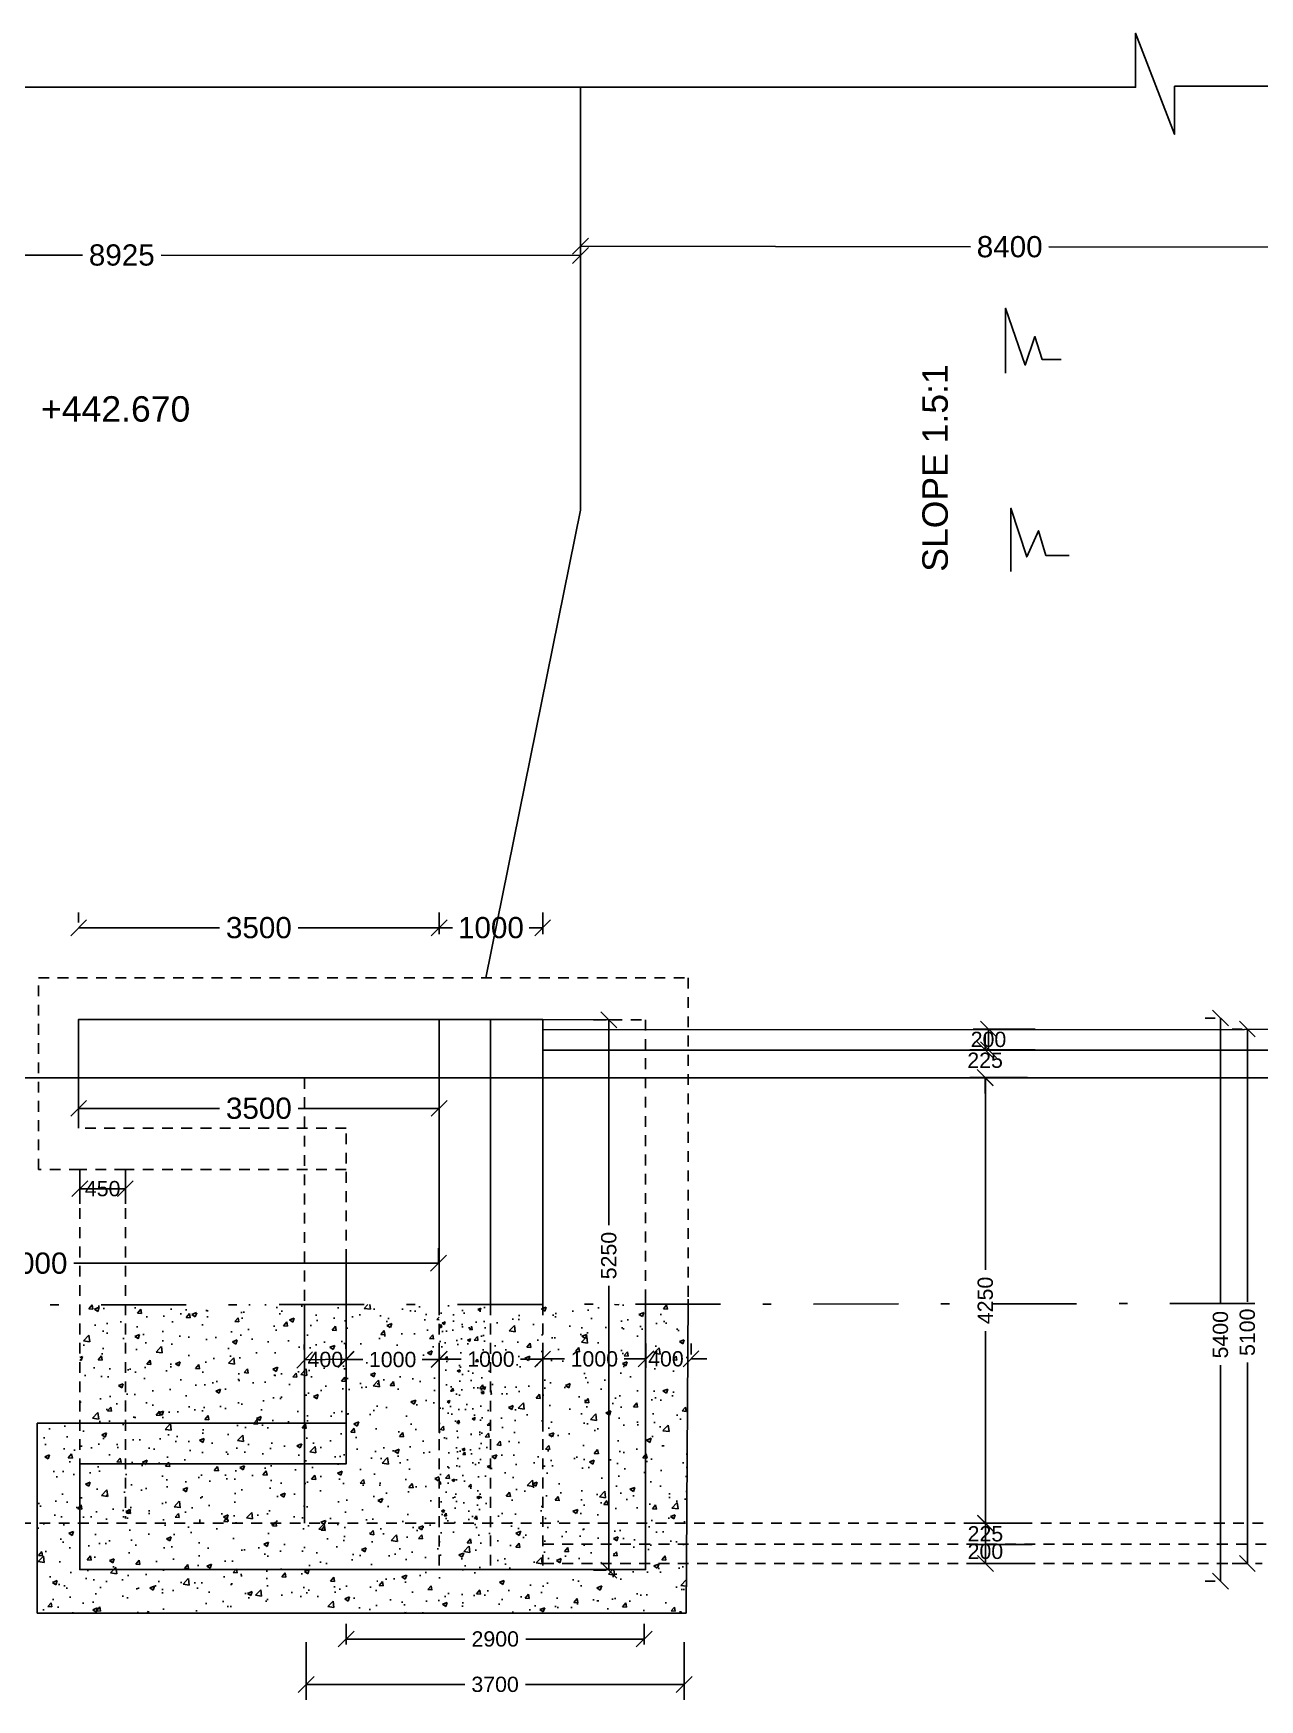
# Model space of a CAD drawing. Header units: inches. Extents: x 214 to 450, y 289 to 479.
# Drawn here: x 228.59 to 243.05, y 310.43 to 330.07 of the extents above; entities that cross this region are included whole.
import ezdxf

# ---------------------------------------------------------------- set-up
doc = ezdxf.new("R2010")
doc.units = ezdxf.units.IN
doc.header["$MEASUREMENT"] = 0
doc.linetypes.add('DASHDOT', pattern=[1, 0.5, -0.25, 0, -0.25])
doc.linetypes.add('HIDDEN', pattern=[9.525, 6.35, -3.175])
for name, color, linetype in [('DIMENSION', 255, 'Continuous'), ('DRAWING', 2, 'Continuous'), ('HATCH', 7, 'Continuous'), ('TEXT', 255, 'Continuous')]:
    doc.layers.add(name, color=color, linetype=linetype)
doc.styles.get("Standard").update_dxf_attribs({"font": 'arial.ttf'})
doc.dimstyles.get("Standard").update_dxf_attribs({"dimtxt": 0.18, "dimasz": 0.1875, "dimexe": 0.18, "dimexo": 0.0625, "dimgap": 0.09, "dimtad": 0, "dimtih": 1, "dimtoh": 1, "dimdec": 4, "dimzin": 0, "dimdsep": 46, "dimtxsty": 'Standard', "dimcen": 0.09, "dimadec": 0, "dimazin": 0, "dimtfac": 1, "dimtdec": 4, "dimtofl": 0, "dimtmove": 0, "dimatfit": 3, "dimfxl": 1, "dimtolj": 1, "dimtzin": 0, "dimarcsym": 0})
pattern_1 = [(50, (0, 0), (0.57380815, -0.0502017), [0.06, -0.66]), (355, (0, 0), (-0.1110011, 0.6017537), [0.048, -0.528]), (100.4514, (0.0478, -0.0042), (0.4628075, 0.5515516), [0.05099215, -0.5609137]), (46.1842, (0, 0.16), (0.8537928, -0.1324152), [0.09, -0.99]), (96.6356, (0.07115, 0.149), (0.7477302, 0.7792943), [0.0764882, -0.8413704]), (351.1842, (0, 0.16), (0.7477296, 0.7792949), [0.072, -0.792]), (21, (0.08, 0.12), (0.47752564, -0.3220951), [0.06, -0.66]), (326, (0.08, 0.12), (0.1946523, 0.58012), [0.048, -0.528]), (71.4514, (0.1198, 0.09316), (0.6721781, 0.2580244), [0.05099215, -0.5609137]), (37.5, (0, 0), (0.00972788, 0.26631508), [0, -0.5216, 0, -0.536, 0, -0.53]), (7.5, (0, 0), (0.21045563, 0.31552937), [0, -0.3056, 0, -0.5096, 0, -0.202]), (327.5, (-0.1784, 0), (0.42705795, -0.0180439), [0, -0.2, 0, -0.624, 0, -0.828]), (317.5, (-0.2584, 0), (0.46654894, 0.080084), [0, -0.26, 0, -0.4144, 0, -0.588])]

# ---------------------------------------------------------------- blocks, each defined once
blk = doc.blocks.new('_Oblique')
at = {"color": 0, "linetype": 'ByBlock', "lineweight": -2}
blk.add_line((-0.5, -0.5), (0.5, 0.5), dxfattribs=at)
blk = doc.blocks.new('*D42')
at = {"layer": 'Defpoints', "color": 0, "ltscale": 0.02, "transparency": 16777216}
for p in [(242.902, 318.338), (242.902, 312.038), (242.902, 312.038)]:
    blk.add_point(p, dxfattribs=at)
at = {"layer": 'DIMENSION', "color": 0, "lineweight": -2, "ltscale": 0.02, "transparency": 16777216}
for p, q in [((242.839, 318.338), (242.722, 318.338)), ((242.902, 318.338), (242.902, 315.123)), ((242.902, 312.038), (242.902, 314.406)), ((242.839, 312.038), (242.722, 312.038))]:
    blk.add_line(p, q, dxfattribs=at)
at = {"layer": 'DIMENSION', "color": 0, "lineweight": -2, "ltscale": 0.02, "transparency": 16777216, "xscale": 0.1875, "yscale": 0.1875, "zscale": 0.1875}
for p, rotation in [((242.902, 318.338), 90), ((242.902, 312.038), 270)]:
    blk.add_blockref('_Oblique', p, dxfattribs=dict(at, rotation=rotation))
at = {"layer": 'DIMENSION', "color": 0, "ltscale": 0.02, "transparency": 16777216, "insert": (242.902, 314.764), "char_height": 0.18, "attachment_point": 5, "rotation": 90}
blk.add_mtext('\\A1;5100', dxfattribs=at)
blk = doc.blocks.new('*D43')
at = {"layer": 'Defpoints', "color": 0, "ltscale": 0.02, "transparency": 16777216}
for p in [(242.585, 318.468), (242.585, 318.468), (242.585, 311.83)]:
    blk.add_point(p, dxfattribs=at)
at = {"layer": 'DIMENSION', "color": 0, "lineweight": -2, "ltscale": 0.02, "transparency": 16777216}
for p, q in [((242.523, 318.468), (242.405, 318.468)), ((242.585, 318.468), (242.585, 315.094)), ((242.585, 311.83), (242.585, 314.377)), ((242.523, 311.83), (242.405, 311.83))]:
    blk.add_line(p, q, dxfattribs=at)
at = {"layer": 'DIMENSION', "color": 0, "lineweight": -2, "ltscale": 0.02, "transparency": 16777216, "xscale": 0.1875, "yscale": 0.1875, "zscale": 0.1875}
for p, rotation in [((242.585, 318.468), 90), ((242.585, 311.83), 270)]:
    blk.add_blockref('_Oblique', p, dxfattribs=dict(at, rotation=rotation))
at = {"layer": 'DIMENSION', "color": 0, "ltscale": 0.02, "transparency": 16777216, "insert": (242.585, 314.735), "char_height": 0.18, "attachment_point": 5, "rotation": 90}
blk.add_mtext('\\A1;5400', dxfattribs=at)
blk = doc.blocks.new('*D44')
at = {"layer": 'Defpoints', "color": 0, "ltscale": 0.02, "transparency": 16777216}
for p in [(240.463, 318.338), (239.85, 318.092), (240.463, 318.092)]:
    blk.add_point(p, dxfattribs=at)
at = {"layer": 'DIMENSION', "color": 0, "lineweight": -2, "ltscale": 0.02, "transparency": 16777216}
for p, q in [((240.4, 318.338), (239.67, 318.338)), ((239.85, 318.338), (239.85, 318.092)), ((240.4, 318.092), (239.67, 318.092))]:
    blk.add_line(p, q, dxfattribs=at)
at = {"layer": 'DIMENSION', "color": 0, "lineweight": -2, "ltscale": 0.02, "transparency": 16777216, "xscale": 0.1875, "yscale": 0.1875, "zscale": 0.1875}
for p, rotation in [((239.85, 318.338), 90), ((239.85, 318.092), 270)]:
    blk.add_blockref('_Oblique', p, dxfattribs=dict(at, rotation=rotation))
at = {"layer": 'DIMENSION', "color": 0, "ltscale": 0.02, "transparency": 16777216, "insert": (239.85, 318.215), "char_height": 0.18, "attachment_point": 5}
blk.add_mtext('\\A1;200', dxfattribs=at)
blk = doc.blocks.new('*D45')
at = {"layer": 'Defpoints', "color": 0, "ltscale": 0.02, "transparency": 16777216}
for p in [(240.373, 318.092), (239.81, 317.767), (240.373, 317.767)]:
    blk.add_point(p, dxfattribs=at)
at = {"layer": 'DIMENSION', "color": 0, "lineweight": -2, "ltscale": 0.02, "transparency": 16777216}
for p, q in [((239.81, 318.092), (239.81, 318.279)), ((240.311, 318.092), (239.63, 318.092)), ((240.311, 317.767), (239.63, 317.767)), ((239.81, 317.767), (239.81, 317.579))]:
    blk.add_line(p, q, dxfattribs=at)
at = {"layer": 'DIMENSION', "color": 0, "lineweight": -2, "ltscale": 0.02, "transparency": 16777216, "xscale": 0.1875, "yscale": 0.1875, "zscale": 0.1875}
for p, rotation in [((239.81, 318.092), 270), ((239.81, 317.767), 90)]:
    blk.add_blockref('_Oblique', p, dxfattribs=dict(at, rotation=rotation))
at = {"layer": 'DIMENSION', "color": 0, "ltscale": 0.02, "transparency": 16777216, "insert": (239.81, 317.969), "char_height": 0.18, "attachment_point": 5}
blk.add_mtext('\\A1;225', dxfattribs=at)
blk = doc.blocks.new('*D46')
at = {"layer": 'Defpoints', "color": 0, "ltscale": 0.02, "transparency": 16777216}
for p in [(239.813, 317.764), (239.813, 312.514), (239.813, 312.514)]:
    blk.add_point(p, dxfattribs=at)
at = {"layer": 'DIMENSION', "color": 0, "lineweight": -2, "ltscale": 0.02, "transparency": 16777216}
for p, q in [((239.813, 317.764), (239.813, 315.501)), ((239.875, 317.764), (239.993, 317.764)), ((239.813, 312.514), (239.813, 314.777)), ((239.875, 312.514), (239.993, 312.514))]:
    blk.add_line(p, q, dxfattribs=at)
at = {"layer": 'DIMENSION', "color": 0, "lineweight": -2, "ltscale": 0.02, "transparency": 16777216, "xscale": 0.1875, "yscale": 0.1875, "zscale": 0.1875}
for p, rotation in [((239.813, 317.764), 90), ((239.813, 312.514), 270)]:
    blk.add_blockref('_Oblique', p, dxfattribs=dict(at, rotation=rotation))
at = {"layer": 'DIMENSION', "color": 0, "ltscale": 0.02, "transparency": 16777216, "insert": (239.813, 315.139), "char_height": 0.18, "attachment_point": 5, "rotation": 90}
blk.add_mtext('\\A1;4250', dxfattribs=at)
blk = doc.blocks.new('*D47')
at = {"layer": 'Defpoints', "color": 0, "ltscale": 0.02, "transparency": 16777216}
for p in [(235.792, 311.148), (232.278, 311.022), (235.792, 311.022)]:
    blk.add_point(p, dxfattribs=at)
at = {"layer": 'DIMENSION', "color": 0, "lineweight": -2, "ltscale": 0.02, "transparency": 16777216}
for p, q in [((232.278, 311.084), (232.278, 311.328)), ((235.792, 311.084), (235.792, 311.328)), ((232.278, 311.148), (233.675, 311.148)), ((235.792, 311.148), (234.395, 311.148))]:
    blk.add_line(p, q, dxfattribs=at)
at = {"layer": 'DIMENSION', "color": 0, "lineweight": -2, "ltscale": 0.02, "transparency": 16777216, "xscale": 0.1875, "yscale": 0.1875, "zscale": 0.1875, "rotation": 180}
blk.add_blockref('_Oblique', (232.278, 311.148), dxfattribs=at)
at = {"layer": 'DIMENSION', "color": 0, "lineweight": -2, "ltscale": 0.02, "transparency": 16777216, "xscale": 0.1875, "yscale": 0.1875, "zscale": 0.1875}
blk.add_blockref('_Oblique', (235.792, 311.148), dxfattribs=at)
at = {"layer": 'DIMENSION', "color": 0, "ltscale": 0.02, "transparency": 16777216, "insert": (234.035, 311.148), "char_height": 0.18, "attachment_point": 5}
blk.add_mtext('\\A1;2900', dxfattribs=at)
blk = doc.blocks.new('*D48')
at = {"layer": 'Defpoints', "color": 0, "ltscale": 0.02, "transparency": 16777216}
for p in [(231.805, 311.173), (236.261, 311.173), (236.261, 310.613)]:
    blk.add_point(p, dxfattribs=at)
at = {"layer": 'DIMENSION', "color": 0, "lineweight": -2, "ltscale": 0.02, "transparency": 16777216}
for p, q in [((231.805, 311.11), (231.805, 310.433)), ((236.261, 311.11), (236.261, 310.433)), ((231.805, 310.613), (233.675, 310.613)), ((236.261, 310.613), (234.392, 310.613))]:
    blk.add_line(p, q, dxfattribs=at)
at = {"layer": 'DIMENSION', "color": 0, "lineweight": -2, "ltscale": 0.02, "transparency": 16777216, "xscale": 0.1875, "yscale": 0.1875, "zscale": 0.1875, "rotation": 180}
blk.add_blockref('_Oblique', (231.805, 310.613), dxfattribs=at)
at = {"layer": 'DIMENSION', "color": 0, "lineweight": -2, "ltscale": 0.02, "transparency": 16777216, "xscale": 0.1875, "yscale": 0.1875, "zscale": 0.1875}
blk.add_blockref('_Oblique', (236.261, 310.613), dxfattribs=at)
at = {"layer": 'DIMENSION', "color": 0, "ltscale": 0.02, "transparency": 16777216, "insert": (234.033, 310.613), "char_height": 0.18, "attachment_point": 5}
blk.add_mtext('\\A1;3700', dxfattribs=at)
blk = doc.blocks.new('*D55')
at = {"layer": 'Defpoints', "color": 0, "ltscale": 0.02, "transparency": 16777216}
for p in [(223.234, 315.507), (233.365, 315.577), (233.365, 315.507)]:
    blk.add_point(p, dxfattribs=at)
at = {"layer": 'DIMENSION', "color": 0, "lineweight": -2, "ltscale": 0.02, "transparency": 16777216}
for p, q in [((223.234, 315.57), (223.234, 315.757)), ((233.365, 315.57), (233.365, 315.757)), ((223.234, 315.577), (224.027, 315.577)), ((233.365, 315.577), (229.066, 315.577))]:
    blk.add_line(p, q, dxfattribs=at)
at = {"layer": 'DIMENSION', "color": 0, "lineweight": -2, "ltscale": 0.02, "transparency": 16777216, "xscale": 0.1875, "yscale": 0.1875, "zscale": 0.1875, "rotation": 180}
blk.add_blockref('_Oblique', (223.234, 315.577), dxfattribs=at)
at = {"layer": 'DIMENSION', "color": 0, "lineweight": -2, "ltscale": 0.02, "transparency": 16777216, "xscale": 0.1875, "yscale": 0.1875, "zscale": 0.1875}
blk.add_blockref('_Oblique', (233.365, 315.577), dxfattribs=at)
at = {"layer": 'DIMENSION', "color": 0, "ltscale": 0.02, "transparency": 16777216, "insert": (226.546, 315.577), "char_height": 0.25, "attachment_point": 5}
blk.add_mtext('\\A1;STRAIGHT APPROACH 15000', dxfattribs=at)
blk = doc.blocks.new('*D56')
at = {"layer": 'Defpoints', "color": 0, "ltscale": 0.02, "transparency": 16777216}
for p in [(229.123, 319.532), (233.373, 319.532), (233.373, 319.532)]:
    blk.add_point(p, dxfattribs=at)
at = {"layer": 'DIMENSION', "color": 0, "lineweight": -2, "ltscale": 0.02, "transparency": 16777216}
for p, q in [((229.123, 319.594), (229.123, 319.712)), ((233.373, 319.594), (233.373, 319.712)), ((229.123, 319.532), (230.785, 319.532)), ((233.373, 319.532), (231.711, 319.532))]:
    blk.add_line(p, q, dxfattribs=at)
at = {"layer": 'DIMENSION', "color": 0, "lineweight": -2, "ltscale": 0.02, "transparency": 16777216, "xscale": 0.1875, "yscale": 0.1875, "zscale": 0.1875, "rotation": 180}
blk.add_blockref('_Oblique', (229.123, 319.532), dxfattribs=at)
at = {"layer": 'DIMENSION', "color": 0, "lineweight": -2, "ltscale": 0.02, "transparency": 16777216, "xscale": 0.1875, "yscale": 0.1875, "zscale": 0.1875}
blk.add_blockref('_Oblique', (233.373, 319.532), dxfattribs=at)
at = {"layer": 'DIMENSION', "color": 0, "ltscale": 0.02, "transparency": 16777216, "insert": (231.248, 319.532), "char_height": 0.25, "attachment_point": 5}
blk.add_mtext('\\A1;3500', dxfattribs=at)
blk = doc.blocks.new('*D57')
at = {"layer": 'Defpoints', "color": 0, "ltscale": 0.02, "transparency": 16777216}
for p in [(233.373, 319.393), (234.594, 319.532), (234.594, 319.393)]:
    blk.add_point(p, dxfattribs=at)
at = {"layer": 'DIMENSION', "color": 0, "lineweight": -2, "ltscale": 0.02, "transparency": 16777216}
for p, q in [((233.373, 319.456), (233.373, 319.712)), ((234.594, 319.456), (234.594, 319.712)), ((233.373, 319.532), (233.532, 319.532)), ((234.594, 319.532), (234.435, 319.532))]:
    blk.add_line(p, q, dxfattribs=at)
at = {"layer": 'DIMENSION', "color": 0, "lineweight": -2, "ltscale": 0.02, "transparency": 16777216, "xscale": 0.1875, "yscale": 0.1875, "zscale": 0.1875, "rotation": 180}
blk.add_blockref('_Oblique', (233.373, 319.532), dxfattribs=at)
at = {"layer": 'DIMENSION', "color": 0, "lineweight": -2, "ltscale": 0.02, "transparency": 16777216, "xscale": 0.1875, "yscale": 0.1875, "zscale": 0.1875}
blk.add_blockref('_Oblique', (234.594, 319.532), dxfattribs=at)
at = {"layer": 'DIMENSION', "color": 0, "ltscale": 0.02, "transparency": 16777216, "insert": (233.984, 319.532), "char_height": 0.25, "attachment_point": 5}
blk.add_mtext('\\A1;1000', dxfattribs=at)
blk = doc.blocks.new('*D58')
at = {"layer": 'Defpoints', "color": 0, "ltscale": 0.02, "transparency": 16777216}
for p in [(229.123, 317.403), (233.373, 317.403), (233.373, 317.403)]:
    blk.add_point(p, dxfattribs=at)
at = {"layer": 'DIMENSION', "color": 0, "lineweight": -2, "ltscale": 0.02, "transparency": 16777216}
for p, q in [((229.123, 317.466), (229.123, 317.583)), ((229.123, 317.403), (230.785, 317.403)), ((233.373, 317.403), (231.711, 317.403)), ((233.373, 317.466), (233.373, 317.583))]:
    blk.add_line(p, q, dxfattribs=at)
at = {"layer": 'DIMENSION', "color": 0, "lineweight": -2, "ltscale": 0.02, "transparency": 16777216, "xscale": 0.1875, "yscale": 0.1875, "zscale": 0.1875, "rotation": 180}
blk.add_blockref('_Oblique', (229.123, 317.403), dxfattribs=at)
at = {"layer": 'DIMENSION', "color": 0, "lineweight": -2, "ltscale": 0.02, "transparency": 16777216, "xscale": 0.1875, "yscale": 0.1875, "zscale": 0.1875}
blk.add_blockref('_Oblique', (233.373, 317.403), dxfattribs=at)
at = {"layer": 'DIMENSION', "color": 0, "ltscale": 0.02, "transparency": 16777216, "insert": (231.248, 317.403), "char_height": 0.25, "attachment_point": 5}
blk.add_mtext('\\A1;3500', dxfattribs=at)
blk = doc.blocks.new('*D59')
at = {"layer": 'Defpoints', "color": 0, "ltscale": 0.02, "transparency": 16777216}
for p in [(232.277, 314.38), (233.373, 314.442), (233.373, 313.529)]:
    blk.add_point(p, dxfattribs=at)
at = {"layer": 'DIMENSION', "color": 0, "lineweight": -2, "ltscale": 0.02, "transparency": 16777216}
for p, q in [((232.277, 314.442), (232.277, 314.622)), ((233.373, 313.591), (233.373, 314.622)), ((232.277, 314.442), (232.475, 314.442)), ((233.373, 314.442), (233.175, 314.442))]:
    blk.add_line(p, q, dxfattribs=at)
at = {"layer": 'DIMENSION', "color": 0, "lineweight": -2, "ltscale": 0.02, "transparency": 16777216, "xscale": 0.1875, "yscale": 0.1875, "zscale": 0.1875, "rotation": 180}
blk.add_blockref('_Oblique', (232.277, 314.442), dxfattribs=at)
at = {"layer": 'DIMENSION', "color": 0, "lineweight": -2, "ltscale": 0.02, "transparency": 16777216, "xscale": 0.1875, "yscale": 0.1875, "zscale": 0.1875}
blk.add_blockref('_Oblique', (233.373, 314.442), dxfattribs=at)
at = {"layer": 'DIMENSION', "color": 0, "ltscale": 0.02, "transparency": 16777216, "insert": (232.825, 314.442), "char_height": 0.18, "attachment_point": 5}
blk.add_mtext('\\A1;1000', dxfattribs=at)
blk = doc.blocks.new('*D60')
at = {"layer": 'Defpoints', "color": 0, "ltscale": 0.02, "transparency": 16777216}
for p in [(233.373, 314.442), (234.594, 314.446), (234.594, 313.53)]:
    blk.add_point(p, dxfattribs=at)
at = {"layer": 'DIMENSION', "color": 0, "lineweight": -2, "ltscale": 0.02, "transparency": 16777216}
for p, q in [((233.373, 314.505), (233.373, 314.626)), ((234.594, 313.593), (234.594, 314.626)), ((233.373, 314.446), (233.634, 314.446)), ((234.594, 314.446), (234.334, 314.446))]:
    blk.add_line(p, q, dxfattribs=at)
at = {"layer": 'DIMENSION', "color": 0, "lineweight": -2, "ltscale": 0.02, "transparency": 16777216, "xscale": 0.1875, "yscale": 0.1875, "zscale": 0.1875, "rotation": 180}
blk.add_blockref('_Oblique', (233.373, 314.446), dxfattribs=at)
at = {"layer": 'DIMENSION', "color": 0, "lineweight": -2, "ltscale": 0.02, "transparency": 16777216, "xscale": 0.1875, "yscale": 0.1875, "zscale": 0.1875}
blk.add_blockref('_Oblique', (234.594, 314.446), dxfattribs=at)
at = {"layer": 'DIMENSION', "color": 0, "ltscale": 0.02, "transparency": 16777216, "insert": (233.984, 314.446), "char_height": 0.18, "attachment_point": 5}
blk.add_mtext('\\A1;1000', dxfattribs=at)
blk = doc.blocks.new('*D61')
at = {"layer": 'Defpoints', "color": 0, "ltscale": 0.02, "transparency": 16777216}
for p in [(234.594, 314.446), (235.812, 314.449), (235.812, 314.283)]:
    blk.add_point(p, dxfattribs=at)
at = {"layer": 'DIMENSION', "color": 0, "lineweight": -2, "ltscale": 0.02, "transparency": 16777216}
for p, q in [((234.594, 314.508), (234.594, 314.629)), ((235.812, 314.345), (235.812, 314.629)), ((234.594, 314.449), (234.853, 314.449)), ((235.812, 314.449), (235.553, 314.449))]:
    blk.add_line(p, q, dxfattribs=at)
at = {"layer": 'DIMENSION', "color": 0, "lineweight": -2, "ltscale": 0.02, "transparency": 16777216, "xscale": 0.1875, "yscale": 0.1875, "zscale": 0.1875, "rotation": 180}
blk.add_blockref('_Oblique', (234.594, 314.449), dxfattribs=at)
at = {"layer": 'DIMENSION', "color": 0, "lineweight": -2, "ltscale": 0.02, "transparency": 16777216, "xscale": 0.1875, "yscale": 0.1875, "zscale": 0.1875}
blk.add_blockref('_Oblique', (235.812, 314.449), dxfattribs=at)
at = {"layer": 'DIMENSION', "color": 0, "ltscale": 0.02, "transparency": 16777216, "insert": (235.203, 314.449), "char_height": 0.18, "attachment_point": 5}
blk.add_mtext('\\A1;1000', dxfattribs=at)
blk = doc.blocks.new('*D62')
at = {"layer": 'Defpoints', "color": 0, "ltscale": 0.02, "transparency": 16777216}
for p in [(235.812, 314.441), (236.343, 314.45), (236.343, 314.441)]:
    blk.add_point(p, dxfattribs=at)
at = {"layer": 'DIMENSION', "color": 0, "lineweight": -2, "ltscale": 0.02, "transparency": 16777216}
for p, q in [((235.812, 314.503), (235.812, 314.63)), ((236.343, 314.503), (236.343, 314.63)), ((235.812, 314.45), (235.625, 314.45)), ((236.343, 314.45), (236.531, 314.45))]:
    blk.add_line(p, q, dxfattribs=at)
at = {"layer": 'DIMENSION', "color": 0, "lineweight": -2, "ltscale": 0.02, "transparency": 16777216, "xscale": 0.1875, "yscale": 0.1875, "zscale": 0.1875}
blk.add_blockref('_Oblique', (235.812, 314.45), dxfattribs=at)
at = {"layer": 'DIMENSION', "color": 0, "lineweight": -2, "ltscale": 0.02, "transparency": 16777216, "xscale": 0.1875, "yscale": 0.1875, "zscale": 0.1875, "rotation": 180}
blk.add_blockref('_Oblique', (236.343, 314.45), dxfattribs=at)
at = {"layer": 'DIMENSION', "color": 0, "ltscale": 0.02, "transparency": 16777216, "insert": (236.047, 314.45), "char_height": 0.18, "attachment_point": 5}
blk.add_mtext('\\A1;400', dxfattribs=at)
blk = doc.blocks.new('*D63')
at = {"layer": 'Defpoints', "color": 0, "ltscale": 0.02, "transparency": 16777216}
for p in [(231.787, 314.433), (232.277, 314.447), (232.277, 314.442)]:
    blk.add_point(p, dxfattribs=at)
at = {"layer": 'DIMENSION', "color": 0, "lineweight": -2, "ltscale": 0.02, "transparency": 16777216}
for p, q in [((231.786, 314.496), (231.783, 314.618)), ((232.276, 314.505), (232.273, 314.627)), ((231.787, 314.438), (232.277, 314.447))]:
    blk.add_line(p, q, dxfattribs=at)
at = {"layer": 'DIMENSION', "color": 0, "lineweight": -2, "ltscale": 0.02, "transparency": 16777216, "xscale": 0.1875, "yscale": 0.1875, "zscale": 0.1875}
for p, rotation in [((231.787, 314.438), 181.0539629453648), ((232.277, 314.447), 1.053962945364731)]:
    blk.add_blockref('_Oblique', p, dxfattribs=dict(at, rotation=rotation))
at = {"layer": 'DIMENSION', "color": 0, "ltscale": 0.02, "transparency": 16777216, "insert": (232.032, 314.443), "char_height": 0.18, "attachment_point": 5}
blk.add_mtext('\\A1;400', dxfattribs=at)
blk = doc.blocks.new('*D64')
at = {"layer": 'Defpoints', "color": 0, "ltscale": 0.02, "transparency": 16777216}
for p in [(235.405, 318.447), (235.374, 311.96), (235.405, 311.96)]:
    blk.add_point(p, dxfattribs=at)
at = {"layer": 'DIMENSION', "color": 0, "lineweight": -2, "ltscale": 0.02, "transparency": 16777216}
for p, q in [((235.343, 318.447), (235.194, 318.447)), ((235.374, 318.447), (235.374, 316.026)), ((235.374, 311.96), (235.374, 315.31)), ((235.343, 311.96), (235.194, 311.96))]:
    blk.add_line(p, q, dxfattribs=at)
at = {"layer": 'DIMENSION', "color": 0, "lineweight": -2, "ltscale": 0.02, "transparency": 16777216, "xscale": 0.1875, "yscale": 0.1875, "zscale": 0.1875}
for p, rotation in [((235.374, 318.447), 90), ((235.374, 311.96), 270)]:
    blk.add_blockref('_Oblique', p, dxfattribs=dict(at, rotation=rotation))
at = {"layer": 'DIMENSION', "color": 0, "ltscale": 0.02, "transparency": 16777216, "insert": (235.374, 315.668), "char_height": 0.18, "attachment_point": 5, "rotation": 90}
blk.add_mtext('\\A1;5250', dxfattribs=at)
blk = doc.blocks.new('*D65')
at = {"layer": 'Defpoints', "color": 0, "ltscale": 0.02, "transparency": 16777216}
for p in [(224.225, 327.464), (235.039, 327.456), (235.039, 327.456)]:
    blk.add_point(p, dxfattribs=at)
at = {"layer": 'DIMENSION', "color": 0, "lineweight": -2, "ltscale": 0.02, "transparency": 16777216}
for p, q in [((224.225, 327.526), (224.225, 327.644)), ((235.039, 327.519), (235.039, 327.636)), ((224.225, 327.464), (229.167, 327.46)), ((235.039, 327.456), (230.096, 327.46))]:
    blk.add_line(p, q, dxfattribs=at)
at = {"layer": 'DIMENSION', "color": 0, "lineweight": -2, "ltscale": 0.02, "transparency": 16777216, "xscale": 0.1875, "yscale": 0.1875, "zscale": 0.1875}
for p, rotation in [((224.225, 327.464), 179.9618781917794), ((235.039, 327.456), 359.9618781917794)]:
    blk.add_blockref('_Oblique', p, dxfattribs=dict(at, rotation=rotation))
at = {"layer": 'DIMENSION', "color": 0, "ltscale": 0.02, "transparency": 16777216, "insert": (229.632, 327.46), "char_height": 0.25, "attachment_point": 5}
blk.add_mtext('\\A1;8925', dxfattribs=at)
blk = doc.blocks.new('*D66')
at = {"layer": 'Defpoints', "color": 0, "ltscale": 0.02, "transparency": 16777216}
for p in [(235.039, 327.456), (245.161, 327.552), (245.161, 327.443)]:
    blk.add_point(p, dxfattribs=at)
at = {"layer": 'DIMENSION', "color": 0, "lineweight": -2, "ltscale": 0.02, "transparency": 16777216}
for p, q in [((235.039, 327.519), (235.039, 327.745)), ((245.161, 327.506), (245.161, 327.732)), ((235.039, 327.565), (239.637, 327.559)), ((245.161, 327.552), (240.563, 327.558))]:
    blk.add_line(p, q, dxfattribs=at)
at = {"layer": 'DIMENSION', "color": 0, "lineweight": -2, "ltscale": 0.02, "transparency": 16777216, "xscale": 0.1875, "yscale": 0.1875, "zscale": 0.1875}
for p, rotation in [((235.039, 327.565), 179.9252172627448), ((245.161, 327.552), 359.9252172627449)]:
    blk.add_blockref('_Oblique', p, dxfattribs=dict(at, rotation=rotation))
at = {"layer": 'DIMENSION', "color": 0, "ltscale": 0.02, "transparency": 16777216, "insert": (240.1, 327.558), "char_height": 0.25, "attachment_point": 5}
blk.add_mtext('\\A1;8400', dxfattribs=at)
blk = doc.blocks.new('*D125')
at = {"layer": 'Defpoints', "color": 0, "ltscale": 0.02, "transparency": 16777216}
for p in [(229.137, 316.682), (229.674, 316.682), (229.137, 316.456)]:
    blk.add_point(p, dxfattribs=at)
at = {"layer": 'DIMENSION', "color": 0, "lineweight": -2, "ltscale": 0.02, "transparency": 16777216}
for p, q in [((229.137, 316.619), (229.137, 316.276)), ((229.674, 316.619), (229.674, 316.276)), ((229.674, 316.456), (229.137, 316.456))]:
    blk.add_line(p, q, dxfattribs=at)
at = {"layer": 'DIMENSION', "color": 0, "lineweight": -2, "ltscale": 0.02, "transparency": 16777216, "xscale": 0.1875, "yscale": 0.1875, "zscale": 0.1875, "rotation": 180}
blk.add_blockref('_Oblique', (229.137, 316.456), dxfattribs=at)
at = {"layer": 'DIMENSION', "color": 0, "lineweight": -2, "ltscale": 0.02, "transparency": 16777216, "xscale": 0.1875, "yscale": 0.1875, "zscale": 0.1875}
blk.add_blockref('_Oblique', (229.674, 316.456), dxfattribs=at)
at = {"layer": 'DIMENSION', "color": 0, "ltscale": 0.02, "transparency": 16777216, "insert": (229.406, 316.456), "char_height": 0.18, "attachment_point": 5}
blk.add_mtext('\\A1;450', dxfattribs=at)

msp = doc.modelspace()

# ---------------------------------------------------------------- hatches: boundary and pattern name
at = {"layer": 'HATCH', "ltscale": 0.02}
h = msp.add_hatch(dxfattribs=at)
h.set_pattern_fill('AR-CONC', color=256, scale=0.08, style=0)
h.set_pattern_definition(pattern_1)
h.paths.add_polyline_path([(229.67446, 315.08717), (229.13667, 315.08651), (229.13667, 313.6915), (229.67446, 313.6915)])
h.paths.add_polyline_path([(231.78724, 315.08975), (229.67446, 315.08717), (229.67446, 313.6915), (231.78724, 313.6915)])
h.paths.add_polyline_path([(232.27669, 315.09034), (231.78724, 315.08975), (231.78724, 313.6915), (232.27669, 313.6915)])
h.paths.add_polyline_path([(233.37261, 315.09168), (232.27669, 315.09034), (232.27669, 313.21281), (231.78724, 313.21281), (231.78724, 312.5127), (233.37261, 312.5127)])
h.paths.add_polyline_path([(234.5945, 315.09317), (233.97712, 315.09242), (233.97712, 312.5127), (234.5945, 312.5127)])
h.paths.add_polyline_path([(235.80794, 315.09465), (234.5945, 315.09317), (234.5945, 312.5127), (235.80794, 312.5127)])
h.paths.add_polyline_path([(236.30915, 315.09526), (235.80794, 315.09465), (235.80794, 312.5127), (236.29201, 312.5127)])
h.paths.add_polyline_path([(236.29201, 312.5127), (235.80794, 312.5127), (235.80794, 312.32191), (236.29074, 312.32191)])
h.paths.add_polyline_path([(236.29074, 312.32191), (235.80794, 312.32191), (235.80794, 312.03788), (236.28886, 312.03788)])
h.paths.add_polyline_path([(235.80794, 312.5127), (234.5945, 312.5127), (234.5945, 312.32191), (235.80794, 312.32191)], flags=17)
h.paths.add_polyline_path([(235.80794, 312.32191), (234.5945, 312.32191), (234.5945, 312.03788), (235.80794, 312.03788)], flags=17)
h.paths.add_polyline_path([(236.28886, 312.03788), (235.80794, 312.03788), (235.80794, 311.96585), (229.13667, 311.96585), (229.13667, 312.5127), (228.63533, 312.5127), (228.63533, 311.45332), (236.28498, 311.45332)])
h.paths.add_polyline_path([(234.5945, 312.5127), (233.97712, 312.5127), (233.97712, 311.96585), (234.5945, 311.96585)], flags=17)
h.paths.add_polyline_path([(233.97712, 312.5127), (233.37261, 312.5127), (233.37261, 311.96585), (233.97712, 311.96585)], flags=17)
h.paths.add_polyline_path([(233.37261, 312.5127), (229.13667, 312.5127), (229.13667, 311.96585), (233.37261, 311.96585)], flags=17)
h.paths.add_polyline_path([(231.78724, 313.21281), (229.13667, 313.21281), (229.13667, 313.16581), (229.13667, 312.5127), (231.78724, 312.5127)])
h.paths.add_polyline_path([(229.13667, 313.6915), (228.63533, 313.6915), (228.63533, 312.5127), (229.13667, 312.5127), (229.13667, 313.16581)])
h.paths.add_polyline_path([(232.27669, 313.6915), (231.78724, 313.6915), (231.78724, 313.21281), (232.27669, 313.21281)], flags=17)
h = msp.add_hatch(dxfattribs=at)
h.set_pattern_fill('AR-CONC', color=256, scale=0.05, style=0)
h.set_pattern_definition([(50, (0, 0), (0.3586301, -0.03137607), [0.0375, -0.4125]), (355, (0, 0), (-0.06937567, 0.37609607), [0.03, -0.33]), (100.4514, (0.0299, -0.0026), (0.2892547, 0.34471977), [0.0318701, -0.35057106]), (46.1842, (0, 0.1), (0.5336205, -0.0827595), [0.05625, -0.61875]), (96.6356, (0.04447, 0.0931), (0.46733135, 0.48705894), [0.04780514, -0.5258565]), (351.1842, (0, 0.1), (0.467331, 0.4870593), [0.045, -0.495]), (21, (0.05, 0.075), (0.29845353, -0.20130945), [0.0375, -0.4125]), (326, (0.05, 0.075), (0.12165767, 0.36257502), [0.03, -0.33]), (71.4514, (0.07487, 0.05822), (0.4201113, 0.16126525), [0.0318701, -0.35057106]), (37.5, (0, 0), (0.006079928, 0.166446927), [0, -0.326, 0, -0.335, 0, -0.33125]), (7.5, (0, 0), (0.13153477, 0.197205856), [0, -0.191, 0, -0.3185, 0, -0.12625]), (327.5, (-0.1115, 0), (0.26691122, -0.011277436), [0, -0.125, 0, -0.39, 0, -0.5175]), (317.5, (-0.1615, 0), (0.29159308, 0.05005249), [0, -0.1625, 0, -0.259, 0, -0.3675])])
h.paths.add_polyline_path([(233.97712, 315.09242), (233.37261, 315.09168), (233.37261, 312.5127), (233.97712, 312.5127)])
h = msp.add_hatch(dxfattribs=at)
h.set_pattern_fill('AR-CONC', color=256, scale=0.08, style=0)
h.set_pattern_definition(pattern_1)
h.paths.add_polyline_path([(231.78724, 313.6915), (229.67446, 313.6915), (229.67446, 313.21281), (231.78724, 313.21281)])
h.paths.add_polyline_path([(229.67446, 313.6915), (229.13667, 313.6915), (229.13667, 313.21281), (229.67446, 313.21281)])

# ---------------------------------------------------------------- linework, layer by layer
at = {"layer": 'DIMENSION', "ltscale": 0.02}
for p, q in [((240.36417, 312.51188), (239.63348, 312.51188)), ((239.81348, 312.51188), (239.81348, 312.26254)), ((239.81348, 312.32117), (239.81348, 312.03969)), ((240.36417, 312.26254), (239.63348, 312.26254)), ((240.36417, 312.03969), (239.63348, 312.03969))]:
    msp.add_line(p, q, dxfattribs=at)
at = {"layer": 'DRAWING', "ltscale": 0.02}
for points in [[(245.16093, 329.45042), (242.04504, 329.45042), (242.04504, 328.88543), (241.5836, 330.07443), (241.5836, 329.4395), (235.03868, 329.4395), (224.21727, 329.4395), (223.10142, 329.4395), (219.44392, 329.4395)], [(235.03868, 329.4395), (235.03868, 324.45476), (233.92412, 318.94129)], [(240.05118, 326.06943), (240.05118, 326.83387), (240.28436, 326.16498), (240.39796, 326.49943), (240.48166, 326.23068), (240.70887, 326.23068)], [(240.11455, 323.73037), (240.11455, 324.47584), (240.30021, 323.90372), (240.43945, 324.21137), (240.52805, 323.92058), (240.80229, 323.92058)], [(229.12328, 317.81888), (229.12328, 318.45081), (233.37261, 318.45081), (233.37261, 315.09168)], [(233.37261, 318.45081), (233.97712, 318.45081), (233.97712, 315.09242)], [(233.97712, 318.45081), (234.5945, 318.45081), (234.5945, 315.09317)], [(234.5945, 318.45081), (235.40543, 318.44748)], [(234.59412, 318.32852), (267.68876, 318.34293)], [(234.59412, 318.09061), (267.68876, 318.09061)], [(229.12328, 317.16867), (229.12328, 317.81888)], [(219.79599, 317.76388), (284.05687, 317.76388)], [(232.27669, 315.61829), (232.27669, 313.21281), (229.13667, 313.21281)], [(232.28143, 313.6915), (228.63533, 313.6915), (228.63533, 311.45332), (236.28498, 311.45332), (236.30955, 315.15552)], [(235.80794, 315.16701), (235.80794, 311.96585), (229.13667, 311.96585), (229.13667, 313.16581)], [(231.78724, 315.08975), (231.78724, 312.5127)]]:
    msp.add_lwpolyline(points, dxfattribs=at)
at = {"layer": 'DRAWING', "linetype": 'HIDDEN', "ltscale": 0.02}
for points in [[(232.27669, 316.68199), (229.67446, 316.68199), (229.13667, 316.68199), (228.64802, 316.68199), (228.64802, 318.94129), (236.30955, 318.94129), (236.30955, 315.15552)], [(235.40543, 318.44748), (235.80794, 318.44748), (235.80794, 315.16701)], [(231.78724, 317.76033), (231.78724, 315.08975)], [(232.27669, 315.61829), (232.27669, 317.16867), (229.12328, 317.16867)], [(229.13667, 316.68199), (229.13667, 313.16581)], [(229.67446, 316.68199), (229.67446, 312.56746)], [(233.37261, 315.09168), (233.37261, 311.96585)], [(233.97712, 315.09242), (233.97712, 311.96659)], [(234.5945, 315.09317), (234.5945, 311.96734)], [(219.80842, 312.5127), (284.04392, 312.5127)], [(234.59858, 312.2673), (266.47795, 312.2673)], [(234.59858, 312.03788), (243.07476, 312.03788)]]:
    msp.add_lwpolyline(points, dxfattribs=at)
at = {"layer": 'DRAWING', "linetype": 'DASHDOT', "ltscale": 2}
msp.add_lwpolyline([(218.88897, 315.07402), (284.03682, 315.15346)], dxfattribs=at)

# ---------------------------------------------------------------- block references
at = {"layer": 'DIMENSION', "ltscale": 0.02, "xscale": 0.1875, "yscale": 0.1875, "zscale": 0.1875}
for p, rotation in [((239.81348, 312.51188), 90), ((239.81348, 312.03969), 270)]:
    msp.add_blockref('_Oblique', p, dxfattribs=dict(at, rotation=rotation))

# ---------------------------------------------------------------- texts
at = {"layer": 'DIMENSION', "ltscale": 0.02, "char_height": 0.18, "attachment_point": 5}
for s, insert in [('\\A1;225', (239.81348, 312.38721)), ('\\A1;200', (239.81348, 312.18043))]:
    msp.add_mtext(s, dxfattribs=dict(at, insert=insert))
at = {"layer": 'TEXT'}
msp.add_text('SLOPE 1.5:1', height=0.3, rotation=90, dxfattribs=at).set_placement((239.37025, 323.72775))
msp.add_text('+442.670', height=0.3, dxfattribs=at).set_placement((228.68003, 325.4974))

# ---------------------------------------------------------------- dimensions: what is measured, and where the dimension line sits
at = {"layer": 'DIMENSION', "ltscale": 0.02}
for p1, p2, distance, text, override, picture, middle in [((224.22475, 327.46366), (235.03868, 327.45647), 0, '8925', {"dimtxt": 0.25, "dimblk1": 'Oblique', "dimblk2": 'Oblique', "dimsah": 1}, '*D65', (229.63171, 327.46006)), ((235.03868, 327.45647), (245.16093, 327.44325), 0.10857, '8400', {"dimtxt": 0.25, "dimblk1": 'Oblique', "dimblk2": 'Oblique', "dimsah": 1}, '*D66', (240.09994, 327.55843)), ((229.12328, 319.53175), (233.37261, 319.53175), 0, '3500', {"dimtxt": 0.25, "dimblk1": 'Oblique', "dimblk2": 'Oblique', "dimsah": 1}, '*D56', (231.24794, 319.53175)), ((233.37261, 319.39319), (234.5945, 319.39319), 0.13856, '1000', {"dimtxt": 0.25, "dimblk1": 'Oblique', "dimblk2": 'Oblique', "dimsah": 1}, '*D57', (233.98355, 319.53175)), ((229.12328, 317.40306), (233.37261, 317.40306), 0, '3500', {"dimtxt": 0.25, "dimblk1": 'Oblique', "dimblk2": 'Oblique', "dimsah": 1}, '*D58', (231.24794, 317.40306)), ((231.80493, 311.17296), (236.26131, 311.17296), -0.55962, '3700', {"dimblk1": 'Oblique', "dimblk2": 'Oblique', "dimsah": 1}, '*D48', (234.03312, 310.61334))]:
    dim = msp.add_aligned_dim(p1=p1, p2=p2, distance=distance, text=text, dimstyle='Standard', override=override, dxfattribs=at)
    dim.commit()
    dim.dimension.update_dxf_attribs({"geometry": picture, "text_midpoint": middle})
for base, p1, p2, angle, text, picture, middle in [((235.37409, 311.96021), (235.40543, 318.44748), (235.40543, 311.96021), 270, '5250', '*D64', (235.37409, 315.66797)), ((242.58538, 318.46825), (242.58538, 311.82982), (242.58538, 318.46825), 90, '5400', '*D43', (242.58538, 314.73533)), ((242.90179, 312.03788), (242.90179, 318.33785), (242.90179, 312.03788), 270, '5100', '*D42', (242.90179, 314.76411))]:
    dim = msp.add_linear_dim(base=base, p1=p1, p2=p2, angle=angle, text=text, dimstyle='Standard', override={"dimblk1": 'Oblique', "dimblk2": 'Oblique', "dimsah": 1}, dxfattribs=at)
    dim.commit()
    dim.dimension.update_dxf_attribs({"geometry": picture, "text_midpoint": middle, "dimtype": 161, "text_rotation": 90})
for base, p1, p2, angle, text, override, picture, middle in [((239.84969, 318.09247), (240.46288, 318.33846), (240.46288, 318.09247), 270, '200', {"dimblk1": 'Oblique', "dimblk2": 'Oblique', "dimsah": 1}, '*D44', (239.84969, 318.21547)), ((239.8105, 317.76667), (240.37339, 318.09154), (240.37339, 317.76667), 270, '225', {"dimblk1": 'Oblique', "dimblk2": 'Oblique', "dimsah": 1}, '*D45', (239.8105, 317.96854)), ((229.13667, 316.45618), (229.67446, 316.68199), (229.13667, 316.68199), 180, '450', {"dimblk1": 'Oblique', "dimblk2": 'Oblique', "dimsah": 1}, '*D125', (229.40556, 316.45618)), ((233.36489, 315.57711), (223.2343, 315.50744), (233.36489, 315.50744), 0, 'STRAIGHT APPROACH 15000', {"dimtxt": 0.25, "dimblk1": 'Oblique', "dimblk2": 'Oblique', "dimsah": 1}, '*D55', (226.54639, 315.57711)), ((232.2766, 314.44743), (231.7867, 314.43327), (232.27669, 314.44229), 1.053963, '400', {"dimblk1": 'Oblique', "dimblk2": 'Oblique', "dimsah": 1}, '*D63', (232.0316, 314.44292)), ((236.3431, 314.45035), (235.81236, 314.44089), (236.3431, 314.44089), 0, '400', {"dimblk1": 'Oblique', "dimblk2": 'Oblique', "dimsah": 1}, '*D62', (236.04682, 314.45035))]:
    dim = msp.add_linear_dim(base=base, p1=p1, p2=p2, angle=angle, text=text, dimstyle='Standard', override=override, dxfattribs=at)
    dim.commit()
    dim.dimension.update_dxf_attribs({"geometry": picture, "text_midpoint": middle, "dimtype": 161})
dim = msp.add_aligned_dim(p1=(239.81283, 317.76388), p2=(239.81283, 312.51352), distance=0.00045, text='4250', dimstyle='Standard', override={"dimblk1": 'Oblique', "dimblk2": 'Oblique', "dimsah": 1}, dxfattribs=at)
dim.commit()
dim.dimension.update_dxf_attribs({"geometry": '*D46', "text_midpoint": (239.81328, 315.1387), "text_rotation": 90})
for base, p1, p2, text, picture, middle in [((233.37261, 314.44229), (232.27669, 314.37999), (233.37261, 313.52877), '1000', '*D59', (232.82465, 314.44229)), ((234.5945, 314.44574), (233.37261, 314.44229), (234.5945, 313.53026), '1000', '*D60', (233.98355, 314.44574)), ((235.81236, 314.44919), (234.5945, 314.44574), (235.81236, 314.28261), '1000', '*D61', (235.20343, 314.44919)), ((235.7919, 311.14779), (232.27789, 311.02164), (235.7919, 311.02164), '2900', '*D47', (234.03489, 311.14779))]:
    dim = msp.add_linear_dim(base=base, p1=p1, p2=p2, text=text, dimstyle='Standard', override={"dimblk1": 'Oblique', "dimblk2": 'Oblique', "dimsah": 1}, dxfattribs=at)
    dim.commit()
    dim.dimension.update_dxf_attribs({"geometry": picture, "text_midpoint": middle})

doc.saveas('drawing.dxf')
